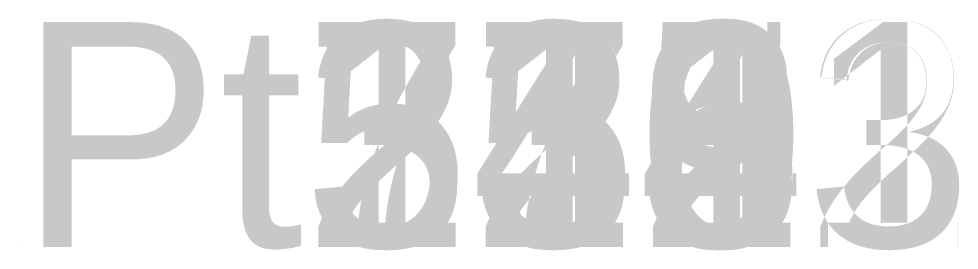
# Model space of a CAD drawing. Extents: x 0 to 667379, y 0 to 1854856.
# Drawn here: x 0 to 7.52, y -0.03 to 1.83 of the extents above; entities that cross this region are included whole.
import ezdxf

# ---------------------------------------------------------------- set-up
doc = ezdxf.new("R2010")
doc.units = 0
doc.layers.add('Level 12', color=7, linetype='Continuous')
doc.layers.add('Level 7', color=7, linetype='Continuous')

msp = doc.modelspace()

# ---------------------------------------------------------------- linework, layer by layer
at = {"layer": 'Level 7'}
msp.add_line((0, 0), (0, 0), dxfattribs=at)
msp.add_line((0, 0), (0, 0), dxfattribs=at)
msp.add_line((0, 0), (0, 0), dxfattribs=at)
msp.add_line((0, 0), (0, 0), dxfattribs=at)
msp.add_line((0, 0), (0, 0), dxfattribs=at)
msp.add_line((0, 0), (0, 0), dxfattribs=at)
msp.add_line((0, 0), (0, 0), dxfattribs=at)
msp.add_line((0, 0), (0, 0), dxfattribs=at)
msp.add_line((0, 0), (0, 0), dxfattribs=at)
msp.add_line((0, 0), (0, 0), dxfattribs=at)
msp.add_line((0, 0), (0, 0), dxfattribs=at)
msp.add_line((0, 0), (0, 0), dxfattribs=at)
msp.add_line((0, 0), (0, 0), dxfattribs=at)
msp.add_line((0, 0), (0, 0), dxfattribs=at)
msp.add_line((0, 0), (0, 0), dxfattribs=at)
msp.add_line((0, 0), (0, 0), dxfattribs=at)
msp.add_line((0, 0), (0, 0), dxfattribs=at)
msp.add_line((0, 0), (0, 0), dxfattribs=at)
msp.add_line((0, 0), (0, 0), dxfattribs=at)
msp.add_line((0, 0), (0, 0), dxfattribs=at)
msp.add_line((0, 0), (0, 0), dxfattribs=at)
msp.add_line((0, 0), (0, 0), dxfattribs=at)
msp.add_line((0, 0), (0, 0), dxfattribs=at)
msp.add_line((0, 0), (0, 0), dxfattribs=at)
msp.add_line((0, 0), (0, 0), dxfattribs=at)
msp.add_line((0, 0), (0, 0), dxfattribs=at)
msp.add_line((0, 0), (0, 0), dxfattribs=at)

# ---------------------------------------------------------------- texts
at = {"layer": 'Level 12'}
for s in ['Pt2', 'Pt313', 'Pt351', 'Pt539', 'Pt540', 'Pt542', 'Pt543', 'Pt546', 'Pt548', 'Pt549', 'Pt550', 'Pt552', 'Pt723', 'Pt1251', 'Pt1252', 'Pt1253', 'Pt425', 'Pt426', 'Pt427', 'Pt428', 'Pt429', 'Pt47', 'Pt541', 'Pt544', 'Pt545', 'Pt547', 'Pt551']:
    msp.add_text(s, height=1.8, dxfattribs=at).set_placement((0, 0))

doc.saveas('drawing.dxf')
